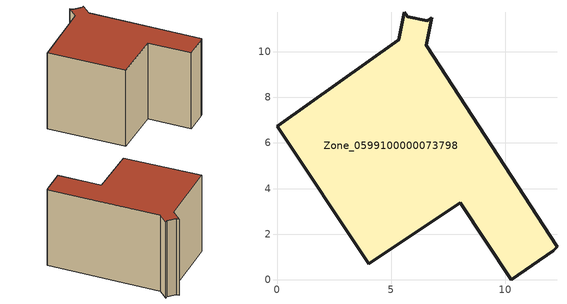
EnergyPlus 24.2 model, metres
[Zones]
Zone_0599100000073798
 floor ground (C_G): 5.72,11.52 6.58,11.35 6.78,11.48 6.54,10.28 12.27,1.45 12.11,1.28 10.26,0 8.02,3.37 4.01,0.7 0,6.73 5.34,10.53 5.58,11.73 z0
 wall outside (C_F): 5.34,10.53 0,6.73 4.01,0.7 8.02,3.37 10.26,0 12.11,1.28 12.27,1.45 6.54,10.28 6.78,11.48 6.58,11.35 5.72,11.52 5.58,11.73 5.34,10.53 z0:7.59
 roof outside (C_R): 12.27,1.45 6.54,10.28 6.78,11.48 6.58,11.35 5.72,11.52 5.58,11.73 5.34,10.53 0,6.73 4.01,0.7 8.02,3.37 10.26,0 12.11,1.28 z7.59
[BUILDING]
Pand.0599100000073798: North Axis=0; Terrain=City; Loads Convergence Tolerance Value=0.04; Temperature Convergence Tolerance Value=0.4; Solar Distribution=FullExterior; Maximum Number of Warmup Days=25; Minimum Number of Warmup Days=1
[Site:Location]
Rotterdam.The.Hague.AP_ZH_NLD Design_Conditions: Latitude=51.96; Longitude=4.45; Time Zone=1; Elevation=-4.5
[SITE:GROUNDTEMPERATURE:BUILDINGSURFACE]
18, 18, 18, 18, 18, 18, 18, 18, 18, 18, 18, 18
[MATERIAL] Thermal Absorptance=0.9; Solar Absorptance=0.7; Visible Absorptance=0.7
Name | Roughness | Thickness | Conductivity | Density | Specific Heat
G.TC.1975-1991 | MediumSmooth | 0.15 | 0.288461 | 540 | 1210
F.TC.1975-1991 | Rough | 0.3 | 0.230769 | 1920 | 840
R.TC.1975-1991 | MediumRough | 0.2 | 0.153846 | 1500 | 1000
[CONSTRUCTION]
C_G: G.TC.1975-1991
C_F: F.TC.1975-1991
C_R: R.TC.1975-1991
[ZONE]
Zone_0599100000073798: Type=1; Multiplier=1; Ceiling Height=Autocalculate; Volume=Autocalculate; Floor Area=autocalculate; Part of Total Floor Area=Yes
[ZONEINFILTRATION:DESIGNFLOWRATE]
Infil_Zone_0599100000073798: Zone or ZoneList or Space or SpaceList=Zone_0599100000073798; Schedule=AlwaysOn; Design Flow Rate Calculation Method=Flow/Area; Flow Rate per Floor Area=0.003; Constant Term Coefficient=1; Temperature Term Coefficient=0; Velocity Term Coefficient=0; Velocity Squared Term Coefficient=0
[HVACTEMPLATE:ZONE:IDEALLOADSAIRSYSTEM]
Zone_0599100000073798: Maximum Heating Supply Air Temperature=50; Minimum Cooling Supply Air Temperature=13; Maximum Heating Supply Air Humidity Ratio=0.0156; Minimum Cooling Supply Air Humidity Ratio=0.0077; Heating Limit=NoLimit; Cooling Limit=NoLimit; Dehumidification Control Type=ConstantSensibleHeatRatio; Cooling Sensible Heat Ratio=0.7; Dehumidification Setpoint=60; Humidification Control Type=None; Humidification Setpoint=30; Outdoor Air Method=None; Outdoor Air Flow Rate per Person=0.00944; Outdoor Air Flow Rate per Zone Floor Area=0; Outdoor Air Flow Rate per Zone=0; Demand Controlled Ventilation Type=None; Outdoor Air Economizer Type=NoEconomizer; Heat Recovery Type=None; Sensible Heat Recovery Effectiveness=0.7; Latent Heat Recovery Effectiveness=0.65
[ZONECONTROL:THERMOSTAT]
ThermostatControl_Zone_0599100000073798: Zone or ZoneList=Zone_0599100000073798; Control Type Schedule=DualSetpointControlType; Control 1=Thermostat_Zone_0599100000073798; Temperature Difference Between Cutout And Setpoint=0
[THERMOSTATSETPOINT:DUALSETPOINT]
Thermostat_Zone_0599100000073798: Heating Setpoint Temperature Schedule=HeatingSetpoint_Zone_0599100000073798; Cooling Setpoint Temperature Schedule=CoolingSetpoint_Zone_0599100000073798
[SCHEDULE:COMPACT]
HeatingSetpoint_Zone_0599100000073798: Through: 12/31, For: AllDays, Until: 24:00, 21
CoolingSetpoint_Zone_0599100000073798: Through: 12/31, For: AllDays, Until: 24:00, 24
DualSetpointControlType: Through: 12/31, For: AllDays, Until: 24:00, 4
AlwaysOn: Through: 12/31, For: AllDays, Until: 24:00, 1
